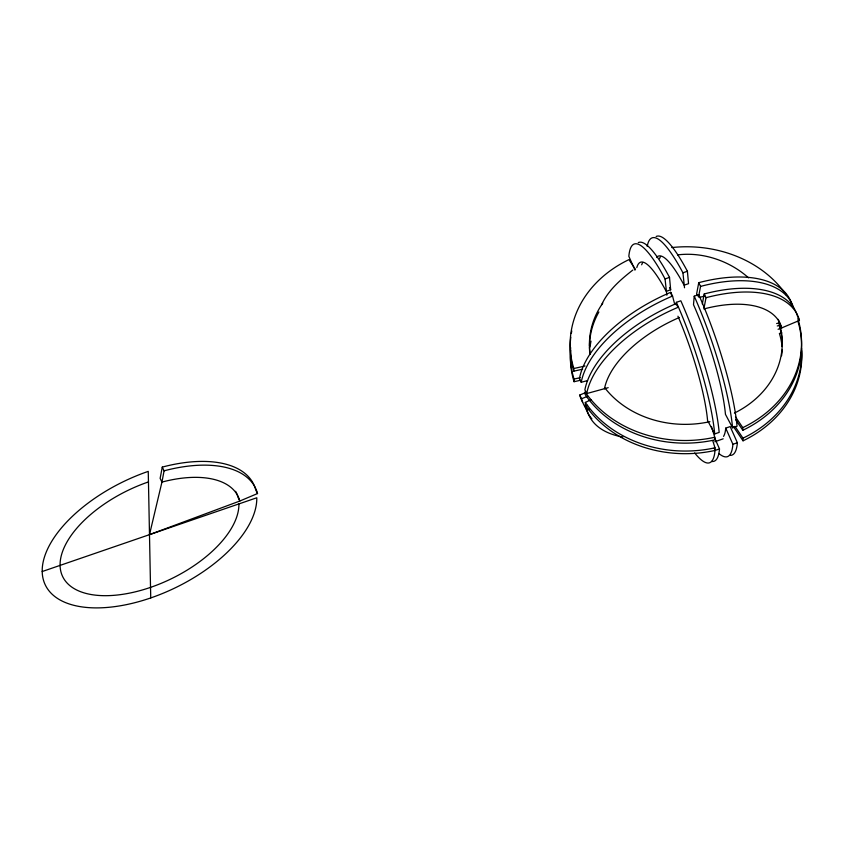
<?xml version="1.0" encoding="UTF-8"?>
<svg xmlns="http://www.w3.org/2000/svg" width="844" height="844" viewBox="0 0 844 844"><rect width="100%" height="100%" fill="white"/><g stroke="black" fill="none" stroke-linecap="round" stroke-linejoin="round"><path stroke-width="1.27" d="M676.139 304.758L676.35 302.331L680.823 300.791A115.712 22.725 71 0 1 719.172 432.392L714.699 433.921L707.578 420.502A96.427 18.937 71 0 0 677.954 316.215M694.232 296.181L693.504 304.684A96.427 18.937 71 0 1 725.46 414.351L732.581 427.781L737.055 426.241A115.712 22.725 71 0 0 698.705 294.64L694.232 296.181A115.712 22.725 71 0 1 732.581 427.781M698.494 297.077L698.705 294.64M162.27 467.101L160.138 478.358L161.942 482.093L149.493 534.653L239.812 501.03L257.515 493.561L255.711 489.826A115.712 59.08 -25.8 0 0 162.27 467.101L164.074 470.825L161.942 482.093A96.427 49.226 -25.8 0 1 239.812 501.03L238.008 497.295A96.427 49.226 -25.8 0 0 235.592 491.313M793.539 308.197L792.189 305.401A115.712 59.08 -25.8 0 0 698.748 282.677L696.616 293.934L697.513 295.801M698.653 296.413L700.552 286.401L698.748 282.677M702.313 303.977L704.202 293.965A115.712 59.08 -25.8 0 1 797.643 316.69M704.202 293.965L706.006 297.7L703.875 308.957A96.427 49.226 -25.8 0 1 781.744 327.894L799.447 320.425L798.097 317.629M601.508 304.99C608.039 290.389 620.498 279.733 632.831 270.048M714.372 437.35L719.499 448.913L715.026 450.443A115.712 96.87 -1.1 0 1 585.377 405.078L585.325 402.44L590.916 399.761M582.655 402.229A115.712 59.08 -25.8 0 1 579.754 395.055L585.662 392.565M579.754 395.055L581.558 398.79L587.466 396.3M622.84 437.055A115.712 59.08 -25.8 0 1 587.023 410.089L585.219 406.354L587.582 405.352M587.023 410.089L589.386 409.087M723.181 438.817L714.815 441.781M778.084 329.266L781.744 327.894L779.94 324.17A96.427 49.226 -25.8 0 0 778.136 319.327M634.994 270.175L628.843 256.302A115.712 22.725 71 0 1 665.051 278.942L669.524 277.402L670.663 289.808L666.201 291.349A96.427 18.937 71 0 0 636.809 267.622M647.2 246.448A115.712 22.725 71 0 1 682.933 272.791L687.406 271.262L688.546 283.668L684.083 285.198A96.427 18.937 71 0 0 656.674 257.293M42.2 571.536L256.787 497.77A115.712 59.08 -25.8 0 1 150.738 597.932A115.712 59.08 -25.8 0 1 42.2 571.536A115.712 59.08 -25.8 0 1 148.249 471.374L150.738 597.932M723.551 436.369A96.427 18.937 71 0 0 725.724 428.119L730.197 426.579L737.382 442.762A115.712 22.725 71 0 1 730.471 455.359M718.888 453.523A115.712 22.725 71 0 0 732.909 444.292L737.382 442.762M586.696 393.568A115.712 59.08 -25.8 0 1 677.996 307.332L676.192 303.597A115.712 59.08 -25.8 0 0 584.892 389.833L586.696 393.568L608.186 387.681M777.292 325.963L779.824 325.288M674.757 304.484L672.541 296.033L670.737 292.298A115.712 59.08 -25.8 0 0 579.427 378.534L581.231 382.269L587.582 380.581M776.638 323.547L779.202 322.904L779.255 325.541A96.427 80.718 -1.1 0 1 782.314 346.441M582.582 369.218L573.867 371.149L573.814 368.512L585.019 366.022M580.292 380.317L574.068 381.699L574.015 379.061L580.239 377.679M781.892 332.895L779.402 333.454A96.427 80.718 -1.1 0 1 782.05 346.146M677.563 254.909C702.841 251.702 729.722 260.933 748.522 277.824M635.479 269.331L628.907 259.635A115.712 96.87 -1.1 0 0 573.814 368.512M735.483 416.862L742.783 427.634L742.836 430.271L735.535 419.5M734.955 426.336L742.984 438.173L743.036 440.811A115.712 96.87 -1.1 0 0 801.621 350.682M733.552 426.811L743.036 440.811M725.724 428.119L732.909 444.292M711.429 426.452L714.773 437.255L714.826 439.893A115.712 96.87 -1.1 0 1 585.166 394.538L585.114 391.901A115.712 96.87 -1.1 0 0 714.773 437.255M712.747 440.6L714.974 447.805L715.026 450.443A115.712 22.725 71 0 1 694.665 452.964M714.288 448.048L715.026 450.443M670.737 292.298L671.687 295.917M684.516 287.772L682.933 272.791M666.844 295.21L665.051 278.942M238.905 503.91A96.427 49.226 -25.8 0 1 150.527 587.382A96.427 49.226 -25.8 0 1 60.082 565.385A96.427 49.226 -25.8 0 1 148.46 481.913M659.554 258.644A96.427 18.937 71 0 1 660.557 256.544M656.168 236.478A115.712 22.725 71 0 1 687.406 271.262M641.672 264.794A96.427 18.937 71 0 1 642.664 262.695M669.503 287.646A96.427 18.937 71 0 1 670.663 289.808M638.286 242.618A115.712 22.725 71 0 1 669.524 277.402M719.499 448.913A115.712 22.725 71 0 1 711.513 461.425M676.35 302.331A115.712 22.725 71 0 1 714.699 433.921M779.202 322.904A96.427 80.718 -1.1 0 1 734.385 413.096M709.952 421.652A96.427 80.718 -1.1 0 1 604.8 387.85M590.135 354.005A96.427 80.718 -1.1 0 1 602.785 303.123M797.928 321.395A115.712 96.87 -1.1 0 1 742.836 430.271M573.867 371.149A115.712 96.87 -1.1 0 1 570.776 337.199M571.325 333.422A115.712 96.87 -1.1 0 1 571.778 330.922M782.177 349.965A96.427 80.718 -1.1 0 1 781.555 355.809M589.893 354.311A96.427 80.718 -1.1 0 1 589.471 347.274M589.481 346.103A96.427 80.718 -1.1 0 1 598.881 312.006M797.875 318.758A115.712 96.87 -1.1 0 1 742.783 427.634M671.782 247.566A115.712 96.87 -1.1 0 1 786.566 295.379M574.068 381.699A115.712 96.87 -1.1 0 1 570.723 350.281M801.568 348.044A115.712 96.87 -1.1 0 1 742.984 438.173M714.974 447.805A115.712 96.87 -1.1 0 1 585.325 402.44M574.015 379.061A115.712 96.87 -1.1 0 1 570.671 347.644M590.072 346.979A96.427 80.718 -1.1 0 1 591 341.155M604.452 388.852A96.427 49.226 -25.8 0 1 679.388 317.481M591.887 418.835A115.712 59.08 -25.8 0 1 585.219 406.354M706.006 297.7A115.712 59.08 -25.8 0 1 799.447 320.425M586.569 409.224A115.712 59.08 -25.8 0 1 581.558 398.79M581.231 382.269A115.712 59.08 -25.8 0 1 672.541 296.033M700.552 286.401A115.712 59.08 -25.8 0 1 793.634 307.881M699.708 297.331A96.427 49.226 -25.8 0 1 704.846 296.096M164.074 470.825A115.712 59.08 -25.8 0 1 257.515 493.561"/></g></svg>
